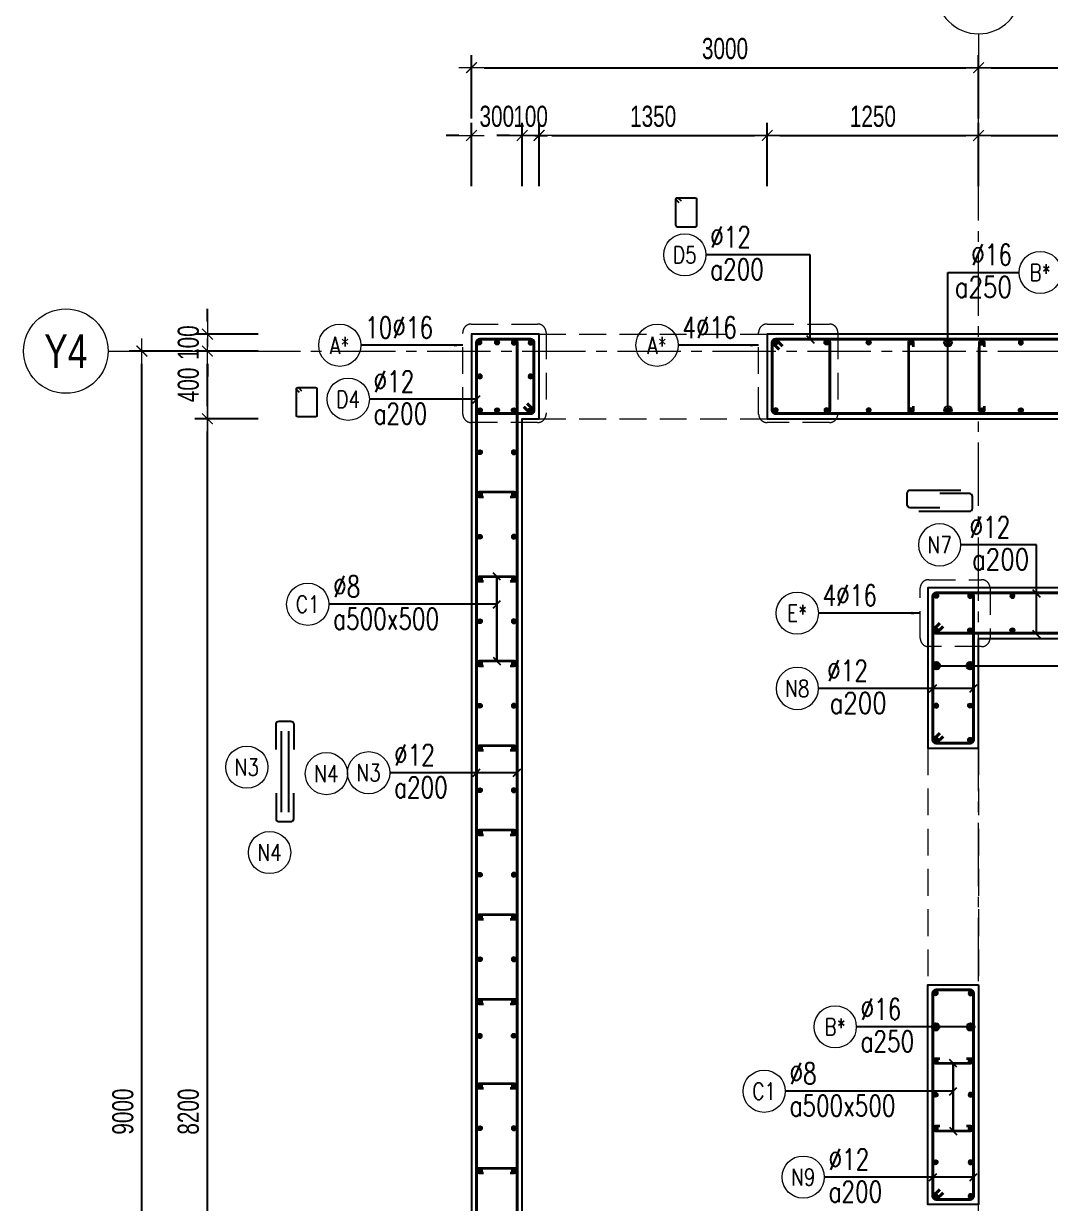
# Model space of a CAD drawing. Header units: millimetres. Extents: x 931337 to 1117500, y 19732 to 157199.
# Drawn here: x 945200 to 951274, y 67290 to 74270 of the extents above; entities that cross this region are included whole.
import ezdxf
from ezdxf.enums import TextEntityAlignment as Align

# ---------------------------------------------------------------- set-up
doc = ezdxf.new("R2010")
doc.units = ezdxf.units.MM
doc.header["$MEASUREMENT"] = 0
for name, pattern in [('HIDDEN', [9.525, 6.35, -3.175]), ('HIDDEN2', [4.7625, 3.175, -1.5875]), ('HT_Dim Grid$0$CENTER2', [1.125, 0.75, -0.125, 0.125, -0.125]), ('HT_Grid$0$CENTER2', [1.125, 0.75, -0.125, 0.125, -0.125])]:
    doc.linetypes.add(name, pattern=pattern)
doc.layers.get('0').update_dxf_attribs({"lineweight": 20})
doc.layers.get('Defpoints').update_dxf_attribs({"color": 151, "lineweight": 9})
for name, color, linetype in [('Hidden', 9, 'HIDDEN'), ('Leader', 6, 'Continuous'), ('Ligature', 1, 'Continuous')]:
    doc.layers.add(name, color=color, linetype=linetype)
for name, color, linetype, lineweight in [('HT_Core wall _B3F-B1F$0$NDC_S_WALL', 6, 'Continuous', 25), ('HT_Dim Grid$0$NDC_S_AXIS', 5, 'HT_Dim Grid$0$CENTER2', 13), ('HT_Dim Grid$0$NDC_S_SYMBOL', 1, 'Continuous', 15), ('HT_Dim Grid$0$NDC_S_TEXT SYMBOL', 7, 'Continuous', 20), ('HT_Grid$0$NDC_S_AXIS', 5, 'HT_Grid$0$CENTER2', 13), ('KC-LEADER', 153, 'Continuous', 18), ('KC-THEP', 6, 'Continuous', 40), ('NDC_S_BEAM', 3, 'HIDDEN2', 20), ('NDC_S_DIM', 1, 'Continuous', 15), ('NDC_S_HIDDEN', 8, 'HIDDEN2', 13), ('NDC_S_LEADER', 1, 'Continuous', 15), ('NDC_S_REBAR', 4, 'Continuous', 35), ('NDC_S_STIRRUP', 4, 'Continuous', 40), ('NDC_S_VN TEXT', 7, 'Continuous', 20)]:
    doc.layers.add(name, color=color, linetype=linetype, lineweight=lineweight)
doc.styles.add('HT_Dim Grid$0$NDC_ANNO', font='', dxfattribs={"width": 0.8})
doc.styles.add('NDC_ARIAL', font='arial.ttf', dxfattribs={"width": 0.85})
doc.styles.add('NDC_DIM', font='', dxfattribs={"width": 0.75})
doc.styles.add('NDC_EN TXT', font='romans.shx', dxfattribs={"width": 0.8})
doc.styles.get('HT_Dim Grid$0$NDC_ANNO').set_extended_font_data('Dotum')
doc.styles.get('NDC_DIM').set_extended_font_data('Dotum')
doc.dimstyles.new('NDC_1-50', dxfattribs={"dimscale": 50, "dimtxt": 2.5, "dimasz": 1, "dimexe": 1.5, "dimexo": 0, "dimgap": 0.8, "dimtad": 1, "dimdec": 0, "dimdsep": 46, "dimtxsty": 'NDC_ARIAL', "dimblk": 'DIMMARK', "dimcen": 49999.938995, "dimdle": 1.5, "dimclrd": 1, "dimclre": 1, "dimclrt": 3, "dimadec": 0, "dimazin": 0, "dimtfac": 1, "dimtdec": 0, "dimtix": 1, "dimtmove": 2, "dimatfit": 3, "dimfxl": 1, "dimarcsym": 0})
doc.dimstyles.new('NDC_dim_30', dxfattribs={"dimscale": 30, "dimtxt": 2.5, "dimasz": 1.5, "dimexe": 1.5, "dimexo": 2.5, "dimgap": 1, "dimtad": 1, "dimdec": 0, "dimzin": 0, "dimdsep": 46, "dimtxsty": 'NDC_DIM', "dimblk": 'DIMMARK', "dimcen": 0.09, "dimdle": 1.2, "dimclrd": 1, "dimclre": 1, "dimclrt": 3, "dimadec": 0, "dimazin": 0, "dimtfac": 1, "dimtdec": 0, "dimtix": 1, "dimtofl": 0, "dimtmove": 0, "dimatfit": 3, "dimfxl": 6, "dimfxlon": 1, "dimtolj": 1, "dimtzin": 0, "dimarcsym": 0})
doc.dimstyles.new('NDC_dim_50', dxfattribs={"dimscale": 50, "dimtxt": 2.5, "dimasz": 1.5, "dimexe": 1.5, "dimexo": 2.5, "dimgap": 1, "dimtad": 1, "dimdec": 0, "dimzin": 0, "dimdsep": 46, "dimtxsty": 'NDC_DIM', "dimblk": 'DIMMARK', "dimcen": 0.09, "dimdle": 1.2, "dimclrd": 1, "dimclre": 1, "dimclrt": 3, "dimadec": 0, "dimazin": 0, "dimtfac": 1, "dimtdec": 0, "dimtix": 1, "dimtofl": 0, "dimtmove": 0, "dimatfit": 3, "dimfxl": 6, "dimfxlon": 1, "dimtolj": 1, "dimtzin": 0, "dimarcsym": 0})

# ---------------------------------------------------------------- blocks, each defined once
blk = doc.blocks.new('THEP')
at = {"layer": 'KC-LEADER', "color": 6}
blk.add_circle((0, 0), 14, dxfattribs=at)
at = {"layer": 'KC-THEP'}
for p, q in [((-14, 0), (14, 0)), ((9.9, 9.9), (-9.9, -9.9)), ((-9.9, 9.9), (9.9, -9.9)), ((0, 14), (0, -14))]:
    blk.add_line(p, q, dxfattribs=at)
blk = doc.blocks.new('A$C7BC65A55')
at = {"layer": 'Ligature'}
for p, q in [((-15.2, 372, 0), (-15.2, 38.5, 0)), ((15.2, 372, 0), (15.2, 38.5, 0))]:
    blk.add_line(p, q, dxfattribs=at)
for points in [[(-36.2, 296.5), (-36.2, 400.9, -0.414214), (-24, 413.1), (24, 413.1, -0.414214), (36.2, 400.9), (36.2, 296.5)], [(-36.2, 116.5), (-36.2, 12.2, 0.414214), (-24, 0), (24, 0, 0.414214), (36.2, 12.2), (36.2, 116.5)]]:
    blk.add_lwpolyline(points, format="xyb", dxfattribs=at)
blk = doc.blocks.new('DIMMARK')
at = {"layer": 'NDC_S_DIM', "color": 1}
blk.add_line((-1.5, 0), (1, 0), dxfattribs=at)
at = {"layer": 'NDC_S_DIM', "color": 2, "const_width": 0.1}
blk.add_lwpolyline([(-0.424, -0.424), (0.424, 0.424)], dxfattribs=at)
blk = doc.blocks.new('*U11')
blk.add_circle((-2.5, 0), 2.5)
at = {"layer": 'NDC_S_VN TEXT', "color": 3, "style": 'NDC_EN TXT', "width": 0.75}
for tag, p in [('DK1', (0.5, 0.85)), ('KC1', (0.5, -2.97))]:
    blk.add_attdef(tag, p, '', height=2.5, dxfattribs=at)
at = {"layer": 'NDC_S_VN TEXT', "color": 7, "style": 'NDC_EN TXT', "width": 0.8}
blk.add_attdef('SH2', text='', height=2, dxfattribs=at).set_placement((-2.5, 0), align=Align.MIDDLE)
blk = doc.blocks.new('*U12')
blk.add_circle((-2.5, 0), 2.5)
at = {"layer": 'NDC_S_VN TEXT', "color": 3, "style": 'NDC_EN TXT', "width": 0.75}
for tag, p in [('DK1', (0.5, 0.85)), ('KC1', (0.5, -2.97))]:
    blk.add_attdef(tag, p, '', height=2.5, dxfattribs=at)
at = {"layer": 'NDC_S_VN TEXT', "color": 7, "style": 'NDC_EN TXT', "width": 0.8}
blk.add_attdef('SH2', text='', height=2, dxfattribs=at).set_placement((-2.5, 0), align=Align.MIDDLE)
blk = doc.blocks.new('*U13')
blk.add_circle((-2.5, 0), 2.5)
at = {"layer": 'NDC_S_VN TEXT', "color": 3, "style": 'NDC_EN TXT', "width": 0.75}
blk.add_attdef('DK1', (0.5, 0.85), '', height=2.5, dxfattribs=at)
at = {"layer": 'NDC_S_VN TEXT', "color": 7, "style": 'NDC_EN TXT', "width": 0.8}
blk.add_attdef('SH2', text='', height=2, dxfattribs=at).set_placement((-2.5, 0), align=Align.MIDDLE)
blk = doc.blocks.new('*U10')
blk.add_circle((2.5, 0), 2.5)
at = {"layer": 'NDC_S_VN TEXT', "color": 3, "style": 'NDC_EN TXT'}
for tag, width, p in [('DK2', 0.75, (-0.85, 0.85)), ('KC2', 0.8, (-0.85, -2.97))]:
    blk.add_attdef(tag, text='', height=2.5, dxfattribs=dict(at, width=width)).set_placement(p, align=Align.RIGHT)
at = {"layer": 'NDC_S_VN TEXT', "color": 7, "style": 'NDC_EN TXT', "width": 0.8}
blk.add_attdef('SH3', text='', height=2, dxfattribs=at).set_placement((2.5, 0), align=Align.MIDDLE)
blk = doc.blocks.new('A$C72321851')
at = {"layer": 'Ligature'}
for points in [[(-60.9, -129.3), (-60.9, 170.9, -0.414214), (-43.3, 188.5), (25.8, 188.5, -0.414214), (43.4, 170.9), (43.4, -4.3)], [(-39.7, -4.3), (-39.7, -179.5, 0.414214), (-22.1, -197.1), (47, -197.1, 0.414214), (64.6, -179.5), (64.6, 120.7)]]:
    blk.add_lwpolyline(points, format="xyb", dxfattribs=at)
blk = doc.blocks.new('*U707')
at = {"layer": 'KC-THEP', "rotation": 189.6685644363809}
blk.add_blockref('THEP', (-103.5, 0), dxfattribs=at)
at = {"layer": 'KC-THEP', "xscale": -1, "rotation": 170.331435563619}
blk.add_blockref('THEP', (103.5, 0), dxfattribs=at)
blk = doc.blocks.new('*U706')
at = {"layer": 'NDC_S_HIDDEN', "color": 0, "linetype": 'ByBlock', "lineweight": -2, "transparency": 16777216}
for p in [(0, 1200), (0, 1000), (0, 800), (0, 600), (0, 400), (0, 200), (0, 0)]:
    blk.add_blockref('*U707', p, dxfattribs=at)
blk = doc.blocks.new('*D715')
at = {"layer": 'Defpoints', "color": 0, "ltscale": 200, "transparency": 16777216}
for p in [(948149.2, 73608.4), (947849.2, 72432.7), (948149.2, 71932.7)]:
    blk.add_point(p, dxfattribs=at)
at = {"layer": 'NDC_S_DIM', "color": 1, "lineweight": -2, "ltscale": 200, "transparency": 16777216}
for p, q in [((947849.2, 73308.4), (947849.2, 73683.4)), ((948149.2, 73308.4), (948149.2, 73683.4)), ((947774.2, 73608.4), (947699.2, 73608.4)), ((948224.2, 73608.4), (948299.2, 73608.4))]:
    blk.add_line(p, q, dxfattribs=at)
at = {"layer": 'NDC_S_DIM', "color": 1, "lineweight": -2, "ltscale": 200, "transparency": 16777216, "xscale": 75, "yscale": 75, "zscale": 75}
blk.add_blockref('DIMMARK', (947849.2, 73608.4), dxfattribs=at)
at = {"layer": 'NDC_S_DIM', "color": 1, "lineweight": -2, "ltscale": 200, "transparency": 16777216, "xscale": 75, "yscale": 75, "zscale": 75, "rotation": 180}
blk.add_blockref('DIMMARK', (948149.2, 73608.4), dxfattribs=at)
at = {"layer": 'NDC_S_DIM', "color": 3, "ltscale": 200, "transparency": 16777216, "insert": (947999.2, 73721), "char_height": 125, "attachment_point": 5, "style": 'NDC_DIM'}
blk.add_mtext('\\A1;300', dxfattribs=at)
blk = doc.blocks.new('*D716')
at = {"layer": 'Defpoints', "color": 0, "ltscale": 200, "transparency": 16777216}
for p in [(948249.2, 73608.4), (948249.2, 72432.7), (948149.2, 71932.7)]:
    blk.add_point(p, dxfattribs=at)
at = {"layer": 'NDC_S_DIM', "color": 1, "lineweight": -2, "ltscale": 200, "transparency": 16777216}
for p, q in [((948149.2, 73308.4), (948149.2, 73683.4)), ((948249.2, 73308.4), (948249.2, 73683.4)), ((948074.2, 73608.4), (947999.2, 73608.4)), ((948324.2, 73608.4), (948399.2, 73608.4))]:
    blk.add_line(p, q, dxfattribs=at)
at = {"layer": 'NDC_S_DIM', "color": 1, "lineweight": -2, "ltscale": 200, "transparency": 16777216, "xscale": 75, "yscale": 75, "zscale": 75}
blk.add_blockref('DIMMARK', (948149.2, 73608.4), dxfattribs=at)
at = {"layer": 'NDC_S_DIM', "color": 1, "lineweight": -2, "ltscale": 200, "transparency": 16777216, "xscale": 75, "yscale": 75, "zscale": 75, "rotation": 180}
blk.add_blockref('DIMMARK', (948249.2, 73608.4), dxfattribs=at)
at = {"layer": 'NDC_S_DIM', "color": 3, "ltscale": 200, "transparency": 16777216, "insert": (948199.2, 73721), "char_height": 125, "attachment_point": 5, "style": 'NDC_DIM'}
blk.add_mtext('\\A1;100', dxfattribs=at)
blk = doc.blocks.new('*D717')
at = {"layer": 'Defpoints', "color": 0, "ltscale": 200, "transparency": 16777216}
for p in [(949599.2, 73608.4), (948249.2, 72432.7), (949599.2, 72432.7)]:
    blk.add_point(p, dxfattribs=at)
at = {"layer": 'NDC_S_DIM', "color": 1, "lineweight": -2, "ltscale": 200, "transparency": 16777216}
for p, q in [((948249.2, 73308.4), (948249.2, 73683.4)), ((949599.2, 73308.4), (949599.2, 73683.4)), ((948324.2, 73608.4), (949524.2, 73608.4))]:
    blk.add_line(p, q, dxfattribs=at)
at = {"layer": 'NDC_S_DIM', "color": 1, "lineweight": -2, "ltscale": 200, "transparency": 16777216, "xscale": 75, "yscale": 75, "zscale": 75, "rotation": 180}
blk.add_blockref('DIMMARK', (948249.2, 73608.4), dxfattribs=at)
at = {"layer": 'NDC_S_DIM', "color": 1, "lineweight": -2, "ltscale": 200, "transparency": 16777216, "xscale": 75, "yscale": 75, "zscale": 75}
blk.add_blockref('DIMMARK', (949599.2, 73608.4), dxfattribs=at)
at = {"layer": 'NDC_S_DIM', "color": 3, "ltscale": 200, "transparency": 16777216, "insert": (948924.2, 73721), "char_height": 125, "attachment_point": 5, "style": 'NDC_DIM'}
blk.add_mtext('\\A1;1350', dxfattribs=at)
blk = doc.blocks.new('*D727')
at = {"layer": 'Defpoints', "color": 0, "ltscale": 200, "transparency": 16777216}
for p in [(950849.2, 74009.5), (947849.2, 73308.4), (950849.2, 73308.4)]:
    blk.add_point(p, dxfattribs=at)
at = {"layer": 'NDC_S_DIM', "color": 1, "lineweight": -2, "ltscale": 200, "transparency": 16777216}
for p, q in [((947849.2, 73709.5), (947849.2, 74084.5)), ((950849.2, 73709.5), (950849.2, 74084.5)), ((947924.2, 74009.5), (950774.2, 74009.5))]:
    blk.add_line(p, q, dxfattribs=at)
at = {"layer": 'NDC_S_DIM', "color": 1, "lineweight": -2, "ltscale": 200, "transparency": 16777216, "xscale": 75, "yscale": 75, "zscale": 75, "rotation": 180}
blk.add_blockref('DIMMARK', (947849.2, 74009.5), dxfattribs=at)
at = {"layer": 'NDC_S_DIM', "color": 1, "lineweight": -2, "ltscale": 200, "transparency": 16777216, "xscale": 75, "yscale": 75, "zscale": 75}
blk.add_blockref('DIMMARK', (950849.2, 74009.5), dxfattribs=at)
at = {"layer": 'NDC_S_DIM', "color": 3, "ltscale": 200, "transparency": 16777216, "insert": (949349.2, 74122.1), "char_height": 125, "attachment_point": 5, "style": 'NDC_DIM'}
blk.add_mtext('\\A1;3000', dxfattribs=at)
blk = doc.blocks.new('*D729')
at = {"layer": 'Defpoints', "color": 0, "ltscale": 200, "transparency": 16777216}
for p in [(946287.4, 71932.7), (948249.2, 71932.7), (949156.9, 63732.7)]:
    blk.add_point(p, dxfattribs=at)
at = {"layer": 'NDC_S_DIM', "color": 1, "lineweight": -2, "ltscale": 200, "transparency": 16777216}
for p, q in [((946587.4, 71932.7), (946212.4, 71932.7)), ((946287.4, 63807.7), (946287.4, 71857.7)), ((946587.4, 63732.7), (946212.4, 63732.7))]:
    blk.add_line(p, q, dxfattribs=at)
at = {"layer": 'NDC_S_DIM', "color": 1, "lineweight": -2, "ltscale": 200, "transparency": 16777216, "xscale": 75, "yscale": 75, "zscale": 75}
for p, rotation in [((946287.4, 71932.7), 90), ((946287.4, 63732.7), 270)]:
    blk.add_blockref('DIMMARK', p, dxfattribs=dict(at, rotation=rotation))
at = {"layer": 'NDC_S_DIM', "color": 3, "ltscale": 200, "transparency": 16777216, "insert": (946174.8, 67832.7), "char_height": 125, "attachment_point": 5, "rotation": 90, "style": 'NDC_DIM'}
blk.add_mtext('\\A1;8200', dxfattribs=at)
blk = doc.blocks.new('*D730')
at = {"layer": 'Defpoints', "color": 0, "ltscale": 200, "transparency": 16777216}
for p in [(946287.4, 72332.7), (948249.2, 72332.7), (948249.2, 71932.7)]:
    blk.add_point(p, dxfattribs=at)
at = {"layer": 'NDC_S_DIM', "color": 1, "lineweight": -2, "ltscale": 200, "transparency": 16777216}
for p, q in [((946587.4, 72332.7), (946212.4, 72332.7)), ((946287.4, 72007.7), (946287.4, 72257.7)), ((946587.4, 71932.7), (946212.4, 71932.7))]:
    blk.add_line(p, q, dxfattribs=at)
at = {"layer": 'NDC_S_DIM', "color": 1, "lineweight": -2, "ltscale": 200, "transparency": 16777216, "xscale": 75, "yscale": 75, "zscale": 75}
for p, rotation in [((946287.4, 72332.7), 90), ((946287.4, 71932.7), 270)]:
    blk.add_blockref('DIMMARK', p, dxfattribs=dict(at, rotation=rotation))
at = {"layer": 'NDC_S_DIM', "color": 3, "ltscale": 200, "transparency": 16777216, "insert": (946174.8, 72132.7), "char_height": 125, "attachment_point": 5, "rotation": 90, "style": 'NDC_DIM'}
blk.add_mtext('\\A1;400', dxfattribs=at)
blk = doc.blocks.new('*D731')
at = {"layer": 'Defpoints', "color": 0, "ltscale": 200, "transparency": 16777216}
for p in [(945899.8, 72332.7), (946586.7, 72332.7), (946586.7, 63332.7)]:
    blk.add_point(p, dxfattribs=at)
at = {"layer": 'NDC_S_DIM', "color": 1, "lineweight": -2, "ltscale": 200, "transparency": 16777216}
for p, q in [((946199.8, 72332.7), (945824.8, 72332.7)), ((945899.8, 63407.7), (945899.8, 72257.7)), ((946199.8, 63332.7), (945824.8, 63332.7))]:
    blk.add_line(p, q, dxfattribs=at)
at = {"layer": 'NDC_S_DIM', "color": 1, "lineweight": -2, "ltscale": 200, "transparency": 16777216, "xscale": 75, "yscale": 75, "zscale": 75}
for p, rotation in [((945899.8, 72332.7), 90), ((945899.8, 63332.7), 270)]:
    blk.add_blockref('DIMMARK', p, dxfattribs=dict(at, rotation=rotation))
at = {"layer": 'NDC_S_DIM', "color": 3, "ltscale": 200, "transparency": 16777216, "insert": (945787.2, 67832.7), "char_height": 125, "attachment_point": 5, "rotation": 90, "style": 'NDC_DIM'}
blk.add_mtext('\\A1;9000', dxfattribs=at)
blk = doc.blocks.new('*U92')
at = {"layer": 'HT_Dim Grid$0$NDC_S_SYMBOL'}
blk.add_line((0, 5), (0, 9), dxfattribs=at)
blk.add_circle((0, 0), 5, dxfattribs=at)
at = {"layer": 'HT_Dim Grid$0$NDC_S_TEXT SYMBOL', "color": 7, "style": 'HT_Dim Grid$0$NDC_ANNO', "width": 0.8}
blk.add_attdef('GRID', text='', height=4, dxfattribs=at).set_placement((0, 0), align=Align.MIDDLE)
blk = doc.blocks.new('*U93')
at = {"layer": 'HT_Dim Grid$0$NDC_S_SYMBOL'}
blk.add_line((5, 0), (9, 0), dxfattribs=at)
blk.add_circle((0, 0), 5, dxfattribs=at)
at = {"layer": 'HT_Dim Grid$0$NDC_S_TEXT SYMBOL', "color": 7, "style": 'HT_Dim Grid$0$NDC_ANNO', "width": 0.8}
blk.add_attdef('GRID', text='', height=4, rotation=270, dxfattribs=at).set_placement((0, 0), align=Align.MIDDLE)
blk = doc.blocks.new('*D741')
at = {"layer": 'Defpoints', "color": 0, "ltscale": 200, "transparency": 16777216}
for p in [(946287.4, 72432.7), (947849.2, 72432.7), (948249.2, 72332.7)]:
    blk.add_point(p, dxfattribs=at)
at = {"layer": 'NDC_S_DIM', "color": 1, "lineweight": -2, "ltscale": 200, "transparency": 16777216}
for p, q in [((946287.4, 72507.7), (946287.4, 72582.7)), ((946587.4, 72432.7), (946212.4, 72432.7)), ((946587.4, 72332.7), (946212.4, 72332.7)), ((946287.4, 72257.7), (946287.4, 72182.7))]:
    blk.add_line(p, q, dxfattribs=at)
at = {"layer": 'NDC_S_DIM', "color": 1, "lineweight": -2, "ltscale": 200, "transparency": 16777216, "xscale": 75, "yscale": 75, "zscale": 75}
for p, rotation in [((946287.4, 72432.7), 270), ((946287.4, 72332.7), 90)]:
    blk.add_blockref('DIMMARK', p, dxfattribs=dict(at, rotation=rotation))
at = {"layer": 'NDC_S_DIM', "color": 3, "ltscale": 200, "transparency": 16777216, "insert": (946174.8, 72382.7), "char_height": 125, "attachment_point": 5, "rotation": 90, "style": 'NDC_DIM'}
blk.add_mtext('\\A1;100', dxfattribs=at)
blk = doc.blocks.new('*D743')
at = {"layer": 'Defpoints', "color": 0, "ltscale": 200, "transparency": 16777216}
for p in [(950849.2, 73608.4), (950849.2, 73035.2), (949599.2, 72432.7)]:
    blk.add_point(p, dxfattribs=at)
at = {"layer": 'NDC_S_DIM', "color": 1, "lineweight": -2, "ltscale": 200, "transparency": 16777216}
for p, q in [((949599.2, 73308.4), (949599.2, 73683.4)), ((950849.2, 73308.4), (950849.2, 73683.4)), ((949674.2, 73608.4), (950774.2, 73608.4))]:
    blk.add_line(p, q, dxfattribs=at)
at = {"layer": 'NDC_S_DIM', "color": 1, "lineweight": -2, "ltscale": 200, "transparency": 16777216, "xscale": 75, "yscale": 75, "zscale": 75, "rotation": 180}
blk.add_blockref('DIMMARK', (949599.2, 73608.4), dxfattribs=at)
at = {"layer": 'NDC_S_DIM', "color": 1, "lineweight": -2, "ltscale": 200, "transparency": 16777216, "xscale": 75, "yscale": 75, "zscale": 75}
blk.add_blockref('DIMMARK', (950849.2, 73608.4), dxfattribs=at)
at = {"layer": 'NDC_S_DIM', "color": 3, "ltscale": 200, "transparency": 16777216, "insert": (950224.2, 73721), "char_height": 125, "attachment_point": 5, "style": 'NDC_DIM'}
blk.add_mtext('\\A1;1250', dxfattribs=at)
blk = doc.blocks.new('*D744')
at = {"layer": 'Defpoints', "color": 0, "ltscale": 200, "transparency": 16777216}
for p in [(953549.2, 73608.4), (953549.2, 73308.4), (950849.2, 73035.2)]:
    blk.add_point(p, dxfattribs=at)
at = {"layer": 'NDC_S_DIM', "color": 1, "lineweight": -2, "ltscale": 200, "transparency": 16777216}
for p, q in [((950849.2, 73308.4), (950849.2, 73683.4)), ((953549.2, 73433.4), (953549.2, 73683.4)), ((950924.2, 73608.4), (953474.2, 73608.4))]:
    blk.add_line(p, q, dxfattribs=at)
at = {"layer": 'NDC_S_DIM', "color": 1, "lineweight": -2, "ltscale": 200, "transparency": 16777216, "xscale": 75, "yscale": 75, "zscale": 75, "rotation": 180}
blk.add_blockref('DIMMARK', (950849.2, 73608.4), dxfattribs=at)
at = {"layer": 'NDC_S_DIM', "color": 1, "lineweight": -2, "ltscale": 200, "transparency": 16777216, "xscale": 75, "yscale": 75, "zscale": 75}
blk.add_blockref('DIMMARK', (953549.2, 73608.4), dxfattribs=at)
at = {"layer": 'NDC_S_DIM', "color": 3, "ltscale": 200, "transparency": 16777216, "insert": (952199.2, 73721), "char_height": 125, "attachment_point": 5, "style": 'NDC_DIM'}
blk.add_mtext('\\A1;2700', dxfattribs=at)
blk = doc.blocks.new('*D745')
at = {"layer": 'Defpoints', "color": 0, "ltscale": 200, "transparency": 16777216}
for p in [(959649.2, 74009.5), (950849.2, 73308.4), (959649.2, 72432.7)]:
    blk.add_point(p, dxfattribs=at)
at = {"layer": 'NDC_S_DIM', "color": 1, "lineweight": -2, "ltscale": 200, "transparency": 16777216}
for p, q in [((950849.2, 73709.5), (950849.2, 74084.5)), ((959649.2, 73709.5), (959649.2, 74084.5)), ((950924.2, 74009.5), (959574.2, 74009.5))]:
    blk.add_line(p, q, dxfattribs=at)
at = {"layer": 'NDC_S_DIM', "color": 1, "lineweight": -2, "ltscale": 200, "transparency": 16777216, "xscale": 75, "yscale": 75, "zscale": 75, "rotation": 180}
blk.add_blockref('DIMMARK', (950849.2, 74009.5), dxfattribs=at)
at = {"layer": 'NDC_S_DIM', "color": 1, "lineweight": -2, "ltscale": 200, "transparency": 16777216, "xscale": 75, "yscale": 75, "zscale": 75}
blk.add_blockref('DIMMARK', (959649.2, 74009.5), dxfattribs=at)
at = {"layer": 'NDC_S_DIM', "color": 3, "ltscale": 200, "transparency": 16777216, "insert": (955249.2, 74122.1), "char_height": 125, "attachment_point": 5, "style": 'NDC_DIM'}
blk.add_mtext('\\A1;8800', dxfattribs=at)

msp = doc.modelspace()

# ---------------------------------------------------------------- linework, layer by layer
for centre in [(946520.463, 69870.604), (946991.432, 69832.444), (946654.911, 69365.601)]:
    msp.add_circle(centre, 125)
at = {"layer": 'HT_Core wall _B3F-B1F$0$NDC_S_WALL'}
for points in [[(953549.189, 65232.693), (950849.189, 65232.693), (950849.189, 65882.693), (950549.189, 65882.693), (950549.189, 65232.693), (949599.189, 65232.693), (949599.189, 63732.693), (948149.189, 63732.693), (948149.189, 71932.693), (948249.189, 71932.693), (948249.189, 72432.693), (947849.189, 72432.693), (947849.189, 63232.693), (959649.189, 63232.693)], [(954649.189, 72432.693), (949599.189, 72432.693), (949599.189, 71932.693), (953549.189, 71932.693)], [(953549.189, 70932.693), (950549.189, 70932.693), (950549.189, 69982.693), (950849.189, 69982.693), (950849.189, 70632.693), (953549.189, 70632.693)]]:
    msp.add_lwpolyline(points, dxfattribs=at)
msp.add_lwpolyline([(950849.189, 68582.693), (950849.189, 67282.693), (950549.189, 67282.693), (950549.189, 68582.693)], close=True, dxfattribs=at)
at = {"layer": 'HT_Grid$0$NDC_S_AXIS', "ltscale": 500}
for p, q in [((950849.189, 61854.458), (950849.189, 74009.538)), ((945899.813, 72332.693), (961193.189, 72332.693))]:
    msp.add_line(p, q, dxfattribs=at)
at = {"layer": 'Ligature'}
for points in [[(949077.558, 73210.163), (949061.592, 73226.129, -0.66817864), (949067.365, 73240.067), (949171.994, 73240.067, -0.41421356), (949180.159, 73231.902), (949180.159, 73074.794, -0.41421356), (949171.994, 73066.63), (949067.365, 73066.63, -0.41421356), (949059.201, 73074.794), (949059.201, 73231.902, -0.66817864), (949073.139, 73237.675), (949089.105, 73221.709)], [(946832.21, 72086.772), (946816.244, 72102.738, -0.66817864), (946822.018, 72116.676), (946926.647, 72116.676, -0.41421356), (946934.811, 72108.511), (946934.811, 71951.403, -0.41421356), (946926.647, 71943.239), (946822.018, 71943.239, -0.41421356), (946813.853, 71951.403), (946813.853, 72108.511, -0.66817864), (946827.791, 72114.285), (946843.757, 72098.319)]]:
    msp.add_lwpolyline(points, format="xyb", dxfattribs=at)
at = {"layer": 'NDC_S_BEAM', "ltscale": 50}
for p, q in [((948249.189, 72432.693), (949599.189, 72432.693)), ((948249.189, 71932.693), (949599.189, 71932.693)), ((950549.189, 69982.693), (950549.189, 68582.693)), ((950849.189, 69982.693), (950849.189, 68582.693))]:
    msp.add_line(p, q, dxfattribs=at)
at = {"layer": 'NDC_S_HIDDEN', "ltscale": 50}
for points in [[(947848.169, 72492.603), (948240.729, 72492.603, -0.41421356), (948290.729, 72442.603), (948290.729, 71959.87, -0.41421356), (948240.729, 71909.87), (947848.169, 71909.87, -0.41421356), (947798.169, 71959.87), (947798.169, 72442.603, -0.41421356)], [(949598.169, 72492.603), (949966.688, 72492.603, -0.41421356), (950016.688, 72442.603), (950016.688, 71959.87, -0.41421356), (949966.688, 71909.87), (949598.169, 71909.87, -0.41421356), (949548.169, 71959.87), (949548.169, 72442.603, -0.41421356)], [(950554.206, 70979.916), (950867.251, 70979.916, -0.41421356), (950917.251, 70929.916), (950917.251, 70634.031, -0.41421356), (950867.251, 70584.031), (950554.206, 70584.031, -0.41421356), (950504.206, 70634.031), (950504.206, 70929.916, -0.41421356)]]:
    msp.add_lwpolyline(points, format="xyb", close=True, dxfattribs=at)
at = {"layer": 'NDC_S_REBAR'}
for points in [[(950464.189, 72357.693), (950464.189, 72382.693, 1), (950434.189, 72382.693), (950434.189, 71982.693, 1), (950464.189, 71982.693), (950464.189, 72007.693)], [(950883.425, 72357.693), (950883.425, 72382.693, 1), (950853.425, 72382.693), (950853.425, 71982.693, 1), (950883.425, 71982.693), (950883.425, 72007.693)], [(947920.755, 71468.939), (947895.755, 71468.939, -1), (947895.755, 71498.939), (948102.779, 71498.939, -1), (948102.779, 71468.939), (948077.779, 71468.939)], [(947920.727, 70968.939), (947895.727, 70968.939, -1), (947895.727, 70998.939), (948102.751, 70998.939, -1), (948102.751, 70968.939), (948077.751, 70968.939)], [(947920.727, 70468.939), (947895.727, 70468.939, -1), (947895.727, 70498.939), (948102.751, 70498.939, -1), (948102.751, 70468.939), (948077.751, 70468.939)], [(947920.755, 69968.939), (947895.755, 69968.939, -1), (947895.755, 69998.939), (948102.779, 69998.939, -1), (948102.779, 69968.939), (948077.779, 69968.939)], [(947920.755, 69468.939), (947895.755, 69468.939, -1), (947895.755, 69498.939), (948102.779, 69498.939, -1), (948102.779, 69468.939), (948077.779, 69468.939)], [(947920.755, 68968.939), (947895.755, 68968.939, -1), (947895.755, 68998.939), (948102.779, 68998.939, -1), (948102.779, 68968.939), (948077.779, 68968.939)], [(947920.755, 68468.939), (947895.755, 68468.939, -1), (947895.755, 68498.939), (948102.779, 68498.939, -1), (948102.779, 68468.939), (948077.779, 68468.939)], [(950777.112, 68147.693), (950802.112, 68147.693, -1), (950802.112, 68117.693), (950595.088, 68117.693, -1), (950595.088, 68147.693), (950620.088, 68147.693)], [(947920.755, 67968.939), (947895.755, 67968.939, -1), (947895.755, 67998.939), (948102.779, 67998.939, -1), (948102.779, 67968.939), (948077.779, 67968.939)], [(950777.112, 67747.693), (950802.112, 67747.693, -1), (950802.112, 67717.693), (950595.088, 67717.693, -1), (950595.088, 67747.693), (950620.088, 67747.693)], [(947920.755, 67468.939), (947895.755, 67468.939, -1), (947895.755, 67498.939), (948102.779, 67498.939, -1), (948102.779, 67468.939), (948077.779, 67468.939)]]:
    msp.add_lwpolyline(points, format="xyb", dxfattribs=at)
at = {"layer": 'NDC_S_STIRRUP'}
for points in [[(948079.189, 63322.693), (948119.189, 63282.693, -0.41421356), (948099.189, 63262.693), (947899.189, 63262.693, -0.41421356), (947879.189, 63282.693), (947879.189, 72382.693, -0.41421356), (947899.189, 72402.693), (948099.189, 72402.693, -0.41421356), (948119.189, 72382.693), (948119.189, 63282.693, -0.41421356), (948099.189, 63262.693), (948059.189, 63302.693)], [(948179.189, 72022.693), (948219.189, 71982.693, -0.41421356), (948199.189, 71962.693), (947899.189, 71962.693, -0.41421356), (947879.189, 71982.693), (947879.189, 72382.693, -0.41421356), (947899.189, 72402.693), (948199.189, 72402.693, -0.41421356), (948219.189, 72382.693), (948219.189, 71982.693, -0.41421356), (948199.189, 71962.693), (948159.189, 72002.693)], [(949689.189, 72362.693), (949649.189, 72402.693, 0.41421356), (949629.189, 72382.693), (949629.189, 71982.693, 0.41421356), (949649.189, 71962.693), (954599.189, 71962.693, 0.41421356), (954619.189, 71982.693), (954619.189, 72382.693, 0.41421356), (954599.189, 72402.693), (949649.189, 72402.693, 0.41421356), (949629.189, 72382.693), (949669.189, 72342.693)], [(949689.189, 72362.693), (949649.189, 72402.693, 0.41421356), (949629.189, 72382.693), (949629.189, 71982.693, 0.41421356), (949649.189, 71962.693), (949949.189, 71962.693, 0.41421356), (949969.189, 71982.693), (949969.189, 72382.693, 0.41421356), (949949.189, 72402.693), (949649.189, 72402.693, 0.41421356), (949629.189, 72382.693), (949669.189, 72342.693)], [(950639.189, 70702.693), (950599.189, 70662.693, -0.41421356), (950579.189, 70682.693), (950579.189, 70882.693, -0.41421356), (950599.189, 70902.693), (953799.189, 70902.693, -0.41421356), (953819.189, 70882.693), (953819.189, 70682.693, -0.41435759), (953799.189, 70662.693), (950599.189, 70662.693, -0.41421356), (950579.189, 70682.693), (950619.189, 70722.693)], [(950619.189, 70072.693), (950579.189, 70032.693, 0.41421356), (950599.189, 70012.693), (950799.189, 70012.693, 0.41421356), (950819.189, 70032.693), (950819.189, 70882.693, 0.41421356), (950799.189, 70902.693), (950599.189, 70902.693, 0.41421356), (950579.189, 70882.693), (950579.189, 70032.693, 0.41421356), (950599.189, 70012.693), (950639.189, 70052.693)], [(950619.189, 67372.693), (950579.189, 67332.693, 0.41421356), (950599.189, 67312.693), (950799.189, 67312.693, 0.41421356), (950819.189, 67332.693), (950819.189, 68532.693, 0.41421356), (950799.189, 68552.693), (950599.189, 68552.693, 0.41421356), (950579.189, 68532.693), (950579.189, 67332.693, 0.41421356), (950599.189, 67312.693), (950639.189, 67352.693)]]:
    msp.add_lwpolyline(points, format="xyb", dxfattribs=at)

# ---------------------------------------------------------------- block references
at = {"layer": 'Hidden', "xscale": 1.44, "yscale": 1.44, "zscale": 1.44}
msp.add_blockref('A$C7BC65A55', (946745.543, 69548.323, 0.03), dxfattribs=at)
at = {"layer": 'HT_Dim Grid$0$NDC_S_AXIS'}
ref = msp.add_blockref('*U92', (950849.189, 74459.538), dxfattribs=dict(at, xscale=-50, yscale=50, zscale=50, rotation=180))
ref.add_attrib('GRID', 'X20', dxfattribs={"layer": 'HT_Dim Grid$0$NDC_S_TEXT SYMBOL', "color": 7, "height": 200, "style": 'HT_Dim Grid$0$NDC_ANNO', "width": 0.8}).set_placement((950849.189, 74459.538), align=Align.MIDDLE)
ref = msp.add_blockref('*U93', (945449.813, 72332.693), dxfattribs=dict(at, xscale=50, yscale=50, zscale=150))
ref.add_attrib('GRID', 'Y4', dxfattribs={"layer": 'HT_Dim Grid$0$NDC_S_TEXT SYMBOL', "color": 7, "height": 200, "style": 'HT_Dim Grid$0$NDC_ANNO', "width": 0.8}).set_placement((945449.813, 72332.693), align=Align.MIDDLE)
at = {"layer": 'KC-THEP'}
for p, rotation in [((947895.677, 72382.693), 189.6685644363809), ((948000.928, 72382.693), 189.6685644363809), ((949649.189, 72382.693), 9.668564436380946), ((949949.189, 72382.693), 9.668564436380946), ((950199.189, 72382.693), 9.668564436380946), ((950449.189, 72382.693), 9.668564436380946), ((947899.189, 71982.693), 189.6685644363809), ((948000.928, 71982.693), 189.6685644363809), ((948099.189, 71982.693), 189.6685644363809), ((948199.189, 71982.693), 189.6685644363809), ((950668.425, 71982.693), 189.6685644363809), ((950868.425, 71982.693), 189.6685644363809), ((951099.3, 71982.693), 189.6685644363809), ((947899.217, 71733.939), 189.6685644363809), ((947899.217, 71483.939), 189.6685644363809), ((947899.217, 71233.939), 189.6685644363809), ((947899.217, 70983.939), 189.6685644363809), ((950599.217, 70883.939), 189.6685644363809), ((947899.217, 70733.939), 189.6685644363809), ((950799.189, 70681.147), 189.6685644363809), ((951049.189, 70681.147), 189.6685644363809), ((947899.217, 70483.939), 189.6685644363809), ((950799.189, 70471.03), 189.6685644363809), ((947899.217, 70233.939), 189.6685644363809), ((950799.189, 70234.74), 189.6685644363809), ((950799.161, 70032.994), 189.6685644363809), ((947899.217, 69983.939), 189.6685644363809), ((947899.217, 69733.939), 189.6685644363809), ((947899.217, 69483.939), 189.6685644363809), ((947899.217, 69233.939), 189.6685644363809), ((947899.217, 68983.939), 189.6685644363809), ((947899.217, 68733.939), 189.6685644363809), ((947899.217, 68483.939), 189.6685644363809), ((948099.189, 68281.147), 189.6685644363809), ((947899.217, 67983.939), 189.6685644363809), ((947899.217, 67733.939), 189.6685644363809), ((947899.217, 67483.939), 189.6685644363809)]:
    msp.add_blockref('THEP', p, dxfattribs=dict(at, rotation=rotation))
at = {"layer": 'KC-THEP', "xscale": -1}
for p, rotation in [((948099.189, 72382.693), 350.3314355636191), ((948199.189, 72382.693), 350.3314355636191), ((950668.425, 72382.693), 350.3314355636191), ((950868.425, 72382.693), 350.3314355636191), ((951099.3, 72382.693), 350.3314355636191), ((947899.189, 72182.693), 170.331435563619), ((948199.189, 72182.693), 170.331435563619), ((949649.189, 71982.693), 170.331435563619), ((949949.189, 71982.693), 170.331435563619), ((950199.189, 71982.693), 170.331435563619), ((950449.189, 71982.693), 170.331435563619), ((948099.189, 71734.24), 350.3314355636191), ((948099.189, 71484.24), 350.3314355636191), ((948099.189, 71234.24), 350.3314355636191), ((948099.189, 70984.24), 350.3314355636191), ((950799.189, 70884.24), 350.3314355636191), ((951049.189, 70884.24), 350.3314355636191), ((948099.189, 70734.24), 350.3314355636191), ((950599.217, 70680.846), 350.3314355636191), ((948099.189, 70484.24), 350.3314355636191), ((950599.217, 70470.729), 350.3314355636191), ((948099.189, 70234.24), 350.3314355636191), ((950599.217, 70234.439), 350.3314355636191), ((950599.189, 70032.693), 350.3314355636191), ((948099.189, 69984.24), 350.3314355636191), ((948099.189, 69734.24), 350.3314355636191), ((948099.189, 69484.24), 350.3314355636191), ((948099.189, 69234.24), 350.3314355636191), ((948099.189, 68984.24), 350.3314355636191), ((948099.189, 68734.24), 350.3314355636191), ((948099.189, 68484.24), 350.3314355636191), ((947899.217, 68280.846), 350.3314355636191), ((948099.189, 67984.24), 350.3314355636191), ((948099.189, 67734.24), 350.3314355636191), ((948099.189, 67484.24), 350.3314355636191)]:
    msp.add_blockref('THEP', p, dxfattribs=dict(at, rotation=rotation))
at = {"layer": 'Leader', "xscale": -1, "rotation": 270.0000000000001}
msp.add_blockref('A$C72321851', (950624.338, 71445.695), dxfattribs=at)
at = {"layer": 'NDC_S_HIDDEN'}
msp.add_blockref('*U706', (950698.6, 67332.693), dxfattribs=at)
at = {"layer": 'NDC_S_VN TEXT', "xscale": 50, "yscale": 50, "zscale": 50}
for name, p, values in [('*U11', (949236.608, 72902.073), {'SH2': 'D5', 'DK1': '%%C12', 'KC1': 'a200'}), ('*U10', (951089.036, 72797.712), {'SH3': 'B*', 'DK2': '%%C16', 'KC2': 'a250'}), ('*U13', (947195.411, 72367.347), {'SH2': 'A*', 'DK1': '10%%C16'}), ('*U13', (949072.256, 72367.347), {'SH2': 'A*', 'DK1': '4%%C16'}), ('*U11', (947245.134, 72047.773), {'SH2': 'D4', 'DK1': '%%C12', 'KC1': 'a200'}), ('*U12', (947005.926, 70834.578), {'SH2': 'C1', 'DK1': '%%c8', 'KC1': 'a500x500'}), ('*U13', (949901.449, 70781.974), {'SH2': 'E*', 'DK1': '4%%C16'}), ('*U11', (947366.375, 69837.612), {'SH2': 'N3', 'DK1': '%%C12', 'KC1': 'a200'}), ('*U11', (950126.141, 68334.186), {'SH2': 'B*', 'DK1': '%%C16', 'KC1': 'a250'}), ('*U12', (949705.876, 67953.332), {'SH2': 'C1', 'DK1': '%%c8', 'KC1': 'a500x500'}), ('*U11', (949936.801, 67445.01), {'SH2': 'N9', 'DK1': '%%C12', 'KC1': 'a200'})]:
    msp.add_blockref(name, p, dxfattribs=at).add_auto_attribs(values)
at = {"layer": 'NDC_S_VN TEXT'}
ref = msp.add_blockref('*U10', (950744.349, 71186.104), dxfattribs=dict(at, xscale=-50, yscale=50, zscale=50))
ref.add_attrib('SH3', 'N7', dxfattribs={"color": 7, "height": 100, "style": 'NDC_EN TXT', "width": 0.8}).set_placement((950619.349, 71186.104), align=Align.MIDDLE)
ref.add_attrib('DK2', '%%C12', dxfattribs={"color": 3, "height": 125, "style": 'NDC_EN TXT', "width": 0.75}).set_placement((951036.849, 71228.379), align=Align.RIGHT)
ref.add_attrib('KC2', 'a200', dxfattribs={"color": 3, "height": 125, "style": 'NDC_EN TXT', "width": 0.8}).set_placement((951148.753, 71037.476), align=Align.RIGHT)
ref = msp.add_blockref('*U10', (949901.995, 70336.406), dxfattribs=dict(at, xscale=-50, yscale=50, zscale=50))
ref.add_attrib('SH3', 'N8', dxfattribs={"color": 7, "height": 100, "style": 'NDC_EN TXT', "width": 0.8}).set_placement((949776.995, 70336.406), align=Align.MIDDLE)
ref.add_attrib('DK2', '%%C12', dxfattribs={"color": 3, "height": 125, "style": 'NDC_EN TXT', "width": 0.75}).set_placement((950194.495, 70378.681), align=Align.RIGHT)
ref.add_attrib('KC2', 'a200', dxfattribs={"color": 3, "height": 125, "style": 'NDC_EN TXT', "width": 0.8}).set_placement((950306.4, 70187.779), align=Align.RIGHT)

# ---------------------------------------------------------------- texts
at = {"layer": 'NDC_S_VN TEXT', "color": 7, "style": 'NDC_EN TXT', "width": 0.8}
for tag, p in [('N3', (946520.463, 69870.604)), ('N4', (946991.432, 69832.444)), ('N4', (946654.911, 69365.601))]:
    msp.add_attdef(tag, text='3', height=100, dxfattribs=at).set_placement(p, align=Align.MIDDLE)

# ---------------------------------------------------------------- dimensions: what is measured, and where the dimension line sits
at = {"layer": 'NDC_S_DIM', "ltscale": 200}
for base, p1, p2, picture, middle in [((950849.189, 74009.538), (947849.189, 73308.408), (950849.189, 73308.408), '*D727', (949349.189, 74122.123)), ((948149.189, 73608.408), (947849.189, 72432.693), (948149.189, 71932.693), '*D715', (947999.189, 73720.993))]:
    dim = msp.add_linear_dim(base=base, p1=p1, p2=p2, dimstyle='NDC_dim_50', dxfattribs=at)
    dim.commit()
    dim.dimension.update_dxf_attribs({"geometry": picture, "text_midpoint": middle})
for base, p1, p2, picture, middle in [((959649.189, 74009.538), (950849.189, 73308.408), (959649.189, 72432.693), '*D745', (955249.189, 74122.123)), ((948249.189, 73608.408), (948149.189, 71932.693), (948249.189, 72432.693), '*D716', (948199.189, 73720.993)), ((949599.189, 73608.408), (948249.189, 72432.693), (949599.189, 72432.693), '*D717', (948924.189, 73720.993)), ((950849.189, 73608.408), (949599.189, 72432.693), (950849.189, 73035.198), '*D743', (950224.189, 73720.993)), ((953549.189, 73608.408), (950849.189, 73035.198), (953549.189, 73308.408), '*D744', (952199.189, 73720.993))]:
    dim = msp.add_linear_dim(base=base, p1=p1, p2=p2, dimstyle='NDC_dim_50', override={"dimtmove": 1}, dxfattribs=at)
    dim.commit()
    dim.dimension.update_dxf_attribs({"geometry": picture, "text_midpoint": middle})
for base, p1, p2, picture, middle in [((946287.384, 72432.693), (948249.189, 72332.693), (947849.189, 72432.693), '*D741', (946174.799, 72382.693)), ((946287.384, 72332.693), (948249.189, 71932.693), (948249.189, 72332.693), '*D730', (946174.799, 72132.693)), ((946287.384, 71932.693), (949156.859, 63732.693), (948249.189, 71932.693), '*D729', (946174.799, 67832.693))]:
    dim = msp.add_linear_dim(base=base, p1=p1, p2=p2, angle=90, dimstyle='NDC_dim_50', override={"dimtmove": 1}, dxfattribs=at)
    dim.commit()
    dim.dimension.update_dxf_attribs({"geometry": picture, "text_midpoint": middle})
dim = msp.add_linear_dim(base=(945899.813, 72332.693), p1=(946586.696, 63332.693), p2=(946586.696, 72332.693), angle=90, dimstyle='NDC_dim_50', dxfattribs=at)
dim.commit()
dim.dimension.update_dxf_attribs({"geometry": '*D731', "text_midpoint": (945787.229, 67832.693)})

# ---------------------------------------------------------------- leaders
at = {"layer": 'NDC_S_LEADER'}
for points, dimstyle, override in [([(949853.889, 72402.693), (949853.889, 72902.073), (949236.608, 72902.073)], 'NDC_dim_30', {"dimtad": 0, "dimldrblk": 'Oblique'}), ([(950668.425, 72383.091), (950668.425, 72797.531), (951089.036, 72797.531)], 'NDC_dim_30', {"dimgap": 1, "dimtad": 0, "dimldrblk": 'Origin'}), ([(950668.425, 71983.091), (950668.425, 72797.531), (951089.036, 72797.531)], 'NDC_dim_30', {"dimgap": 1, "dimtad": 0, "dimldrblk": 'Origin'}), ([(947798.169, 72367.347), (947195.411, 72367.347)], 'NDC_1-50', {"dimgap": 0.8, "dimtad": 0}), ([(949548.169, 72367.347), (949072.256, 72367.347)], 'NDC_1-50', {"dimgap": 0.8, "dimtad": 0}), ([(947879.189, 72047.773), (947245.134, 72047.773)], 'NDC_dim_30', {"dimtad": 0, "dimldrblk": 'Oblique'}), ([(951191.784, 70659.256), (951191.784, 71185.923), (950744.349, 71185.923)], 'NDC_dim_30', {"dimgap": 1, "dimtad": 0, "dimldrblk": 'Oblique'}), ([(951191.784, 70899.256), (951191.784, 71185.923), (950744.349, 71185.923)], 'NDC_dim_30', {"dimtad": 0, "dimldrblk": 'Oblique'}), ([(947999.239, 70998.939), (947999.239, 70498.939)], 'NDC_dim_30', {"dimtad": 0, "dimldrblk": 'Oblique'}), ([(947999.239, 70498.939), (947999.239, 70998.939)], 'NDC_dim_30', {"dimtad": 0, "dimldrblk": 'Oblique'}), ([(947999.239, 70834.577), (947005.926, 70834.577)], 'NDC_dim_30', {"dimtad": 0, "dimldrblk": 'Oblique'}), ([(950504.206, 70781.974), (949901.449, 70781.974)], 'NDC_1-50', {"dimgap": 0.8, "dimtad": 0}), ([(950599.217, 70470.729), (951549.205, 70470.633)], 'NDC_dim_30', {"dimtad": 0, "dimldrblk": 'Origin'}), ([(950799.642, 70470.709), (951549.189, 70470.709)], 'NDC_dim_30', {"dimtad": 0, "dimldrblk": 'Origin'}), ([(950819.189, 70336.406), (949901.995, 70336.406)], 'NDC_dim_30', {"dimtad": 0, "dimldrblk": 'Oblique'}), ([(950579.189, 70336.406), (949901.995, 70336.406)], 'NDC_dim_30', {"dimtad": 0, "dimldrblk": 'Oblique'}), ([(948119.189, 69837.431), (947366.374, 69837.431)], 'NDC_dim_30', {"dimtad": 0, "dimldrblk": 'Oblique'}), ([(947879.189, 69837.431), (947366.374, 69837.431)], 'NDC_dim_30', {"dimtad": 0, "dimldrblk": 'Oblique'}), ([(950802.112, 68334.186), (950126.141, 68334.186)], 'NDC_dim_30', {"dimtad": 0, "dimldrblk": 'Origin'}), ([(950595.088, 68334.186), (950126.141, 68334.186)], 'NDC_dim_30', {"dimtad": 0, "dimldrblk": 'Origin'}), ([(950699.189, 68117.693), (950698.6, 67717.693)], 'NDC_dim_30', {"dimtad": 0, "dimldrblk": 'Oblique'}), ([(950699.189, 67717.693), (950699.189, 68117.693)], 'NDC_dim_30', {"dimtad": 0, "dimldrblk": 'Oblique'}), ([(950699.189, 67953.331), (949705.876, 67953.331)], 'NDC_dim_30', {"dimtad": 0, "dimldrblk": 'Oblique'}), ([(950819.189, 67444.829), (949936.801, 67444.829)], 'NDC_dim_30', {"dimtad": 0, "dimldrblk": 'Oblique'}), ([(950579.189, 67444.829), (949936.801, 67444.829)], 'NDC_dim_30', {"dimtad": 0, "dimldrblk": 'Oblique'})]:
    msp.add_leader(points, dimstyle=dimstyle, override=override, dxfattribs=at)

doc.saveas('drawing.dxf')
